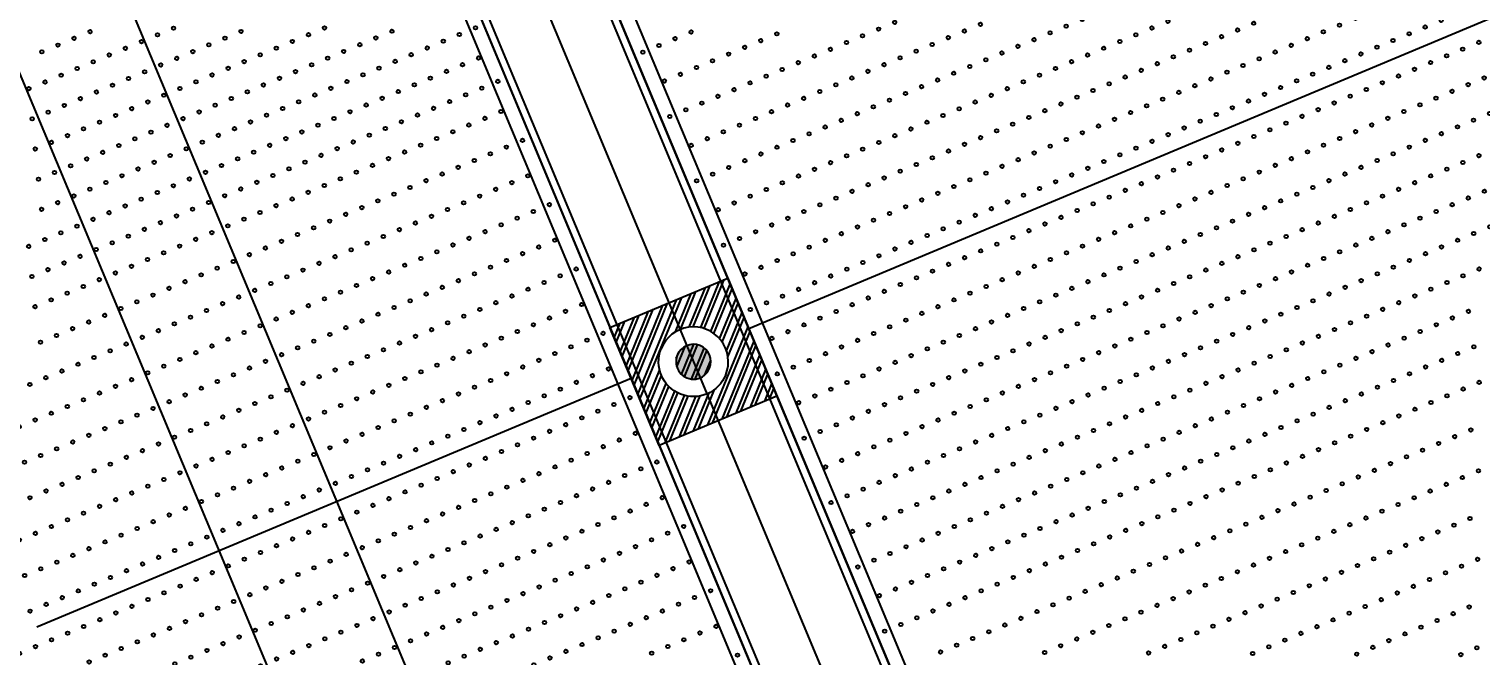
# Model space of a CAD drawing. Header units: millimetres. Extents: x 712803 to 922331, y -1382701 to -1225629.
# Drawn here: x 787346 to 789848, y -1319855 to -1318777 of the extents above; entities that cross this region are included whole.
import ezdxf

# ---------------------------------------------------------------- set-up
doc = ezdxf.new("R2010")
doc.units = ezdxf.units.MM
doc.header["$LTSCALE"] = 10
doc.header["$MEASUREMENT"] = 0
for name, color, linetype in [('I—平顶—分格线', 8, 'Continuous'), ('I—平顶—喷淋', 21, 'Continuous'), ('I—平顶—填充01(线状)', 8, 'Continuous'), ('I—平顶—暖通', 144, 'Continuous'), ('I—平顶—造型', 122, 'Continuous'), ('I—装饰—尺寸标注', 232, 'Continuous')]:
    doc.layers.add(name, color=color, linetype=linetype)
doc.styles.add('ARIAL', font='arial.ttf')
doc.dimstyles.new('XD30', dxfattribs={"dimscale": 30, "dimtxt": 2.5, "dimasz": 1, "dimexe": 1, "dimexo": 1, "dimgap": 0.8, "dimtad": 1, "dimdec": 0, "dimrnd": 5, "dimdsep": 46, "dimtxsty": 'ARIAL', "dimblk1": 'ARCHTICK', "dimblk2": 'ARCHTICK', "dimsah": 1, "dimcen": -0.9, "dimdle": 1, "dimclrd": 256, "dimclre": 256, "dimclrt": 40, "dimaunit": 1, "dimadec": 0, "dimazin": 0, "dimtfac": 0.35, "dimtdec": 0, "dimtix": 1, "dimtmove": 2, "dimatfit": 3, "dimldrblk": 'ARCHTICK', "dimfxl": 0, "dimtvp": 0.8, "dimtolj": 1, "dimtzin": 0, "dimarcsym": 0})

# ---------------------------------------------------------------- blocks, each defined once
blk = doc.blocks.new('_ArchTick')
at = {"color": 0, "linetype": 'ByBlock', "const_width": 0.15}
blk.add_lwpolyline([(-0.5, -0.5), (0.5, 0.5)], dxfattribs=at)
blk = doc.blocks.new('*D1586')
at = {"layer": 'Defpoints', "color": 0, "ltscale": 50, "transparency": 16777216}
for p in [(712802.6, -1325596.1, 277.1), (794966.1, -1327810.6, 276.8), (794557.8, -1327981.3)]:
    blk.add_point(p, dxfattribs=at)
at = {"layer": 'I—装饰—尺寸标注', "lineweight": -2, "ltscale": 50, "transparency": 16777216}
for p, q in [((781534.8, -1296829.9), (794569.3, -1328009)), ((781408, -1296915.4), (781574.1, -1296846)), ((794673.4, -1327932.9), (794530.1, -1327992.9))]:
    blk.add_line(p, q, dxfattribs=at)
at = {"layer": 'I—装饰—尺寸标注', "lineweight": -2, "ltscale": 50, "transparency": 16777216, "xscale": 30, "yscale": 30, "zscale": 30}
for p, rotation in [((781546.4, -1296857.5), 112.6875065896419), ((794557.8, -1327981.3), 292.6875065896419)]:
    blk.add_blockref('_ArchTick', p, dxfattribs=dict(at, rotation=rotation))
at = {"layer": 'I—装饰—尺寸标注', "color": 40, "ltscale": 50, "transparency": 16777216, "insert": (788109.6, -1312395.4), "char_height": 75, "attachment_point": 5, "rotation": 292.6875, "style": 'ARIAL'}
blk.add_mtext('\\A1;33735', dxfattribs=at)
blk = doc.blocks.new('*U1701')
for p, q in [((268.88, 80.59), (3847.12, 80.59)), ((273.62, 75.85), (3842.38, 75.85)), ((273.62, 40.3), (3842.38, 40.3)), ((3847.12, 0), (268.88, 0)), ((3842.38, 4.74), (273.62, 4.74))]:
    blk.add_line(p, q)
blk = doc.blocks.new('上下喷1111')
h = blk.add_hatch(color=256)
h.dxf.hatch_style = 1
edge = h.paths.add_edge_path()
edge.add_arc((0, 0), 0.5, 0, 180)
edge.add_arc((0, 0), 0.5, 180, 360)
at = {"elevation": 0}
for points in [[(-1, 0, -1), (1, 0, 0.084041)], [(-1, 0, 1), (1, 0, -0.084041)]]:
    blk.add_lwpolyline(points, format="xyb", dxfattribs=at)
blk.add_lwpolyline([(0.5, 0, 1), (-0.5, 0, 1)], format="xyb", close=True, dxfattribs=at)
blk = doc.blocks.new('4560')
at = {"layer": 'I—平顶—分格线', "color": 3}
for centre in [(-1190, -20), (-1090, -20), (-1190, -50), (-1140, -35), (-1090, -50), (-1140, -65), (-1190, -80), (-1140, -95), (-1090, -80), (-1190, -110), (-1140, -125), (-1090, -110), (-1190, -140), (-1090, -140), (-1240, -155), (-1190, -170), (-1140, -155), (-1090, -170), (-1240, -185), (-1190, -200), (-1140, -185), (-1090, -200), (-1240, -215), (-1140, -215), (-1240, -245), (-1190, -230), (-1140, -245), (-1090, -230), (-1290, -260), (-1240, -275), (-1190, -260), (-1140, -275), (-1090, -260), (-1290, -290), (-1190, -290), (-1090, -290), (-1290, -320), (-1240, -305), (-1190, -320), (-1140, -305), (-1090, -320), (-1290, -350), (-1240, -335), (-1190, -350), (-1140, -335), (-1090, -350), (-1240, -365), (-1140, -365), (-1340, -395), (-1290, -380), (-1240, -395), (-1190, -380), (-1140, -395), (-1090, -380), (-1340, -425), (-1290, -410), (-1240, -425), (-1190, -410), (-1140, -425), (-1090, -410), (-1290, -440), (-1190, -440), (-1090, -440), (-1340, -455), (-1290, -470), (-1240, -455), (-1190, -470), (-1140, -455), (-1090, -470), (-1390, -500), (-1340, -485), (-1290, -500), (-1240, -485), (-1190, -500), (-1140, -485), (-1090, -500), (-1340, -515), (-1240, -515), (-1140, -515), (-1390, -530), (-1340, -545), (-1290, -530), (-1240, -545), (-1190, -530), (-1140, -545), (-1090, -530), (-1390, -560), (-1340, -575), (-1290, -560), (-1240, -575), (-1190, -560), (-1140, -575), (-1090, -560), (-1390, -590), (-1290, -590), (-1190, -590), (-1090, -590), (-1390, -620), (-1340, -605), (-1290, -620), (-1240, -605), (-1190, -620), (-1140, -605), (-1090, -620), (-1440, -635), (-1390, -650), (-1340, -635), (-1290, -650), (-1240, -635), (-1190, -650), (-1140, -635), (-1090, -650), (-1440, -665), (-1340, -665), (-1240, -665), (-1140, -665), (-1440, -695), (-1390, -680), (-1340, -695), (-1290, -680), (-1240, -695), (-1190, -680), (-1140, -695), (-1090, -680), (-1440, -725), (-1390, -710), (-1340, -725), (-1290, -710), (-1240, -725), (-1190, -710), (-1140, -725), (-1090, -710), (-1390, -740), (-1290, -740), (-1190, -740), (-1090, -740), (-1390, -770), (-1340, -755), (-1290, -770), (-1240, -755), (-1190, -770), (-1140, -755), (-1090, -770), (-1340, -785), (-1290, -800), (-1240, -785), (-1190, -800), (-1140, -785), (-1090, -800), (-1240, -815), (-1140, -815), (-1190, -830), (-1140, -845), (-1090, -830), (-1140, -875), (-1090, -860), (-1090, -890)]:
    blk.add_circle(centre, 3, dxfattribs=at)
at = {"layer": 'I—平顶—分格线'}
for centre in [(-980, -20), (-860, -20), (-740, -20), (-620, -20), (-500, -20), (-380, -20), (-260, -20), (-140, -20), (-20, -20), (-1040, -35), (-980, -50), (-920, -35), (-860, -50), (-800, -35), (-740, -50), (-680, -35), (-620, -50), (-560, -35), (-500, -50), (-440, -35), (-380, -50), (-320, -35), (-260, -50), (-200, -35), (-140, -50), (-80, -35), (-1040, -65), (-920, -65), (-800, -65), (-680, -65), (-560, -65), (-440, -65), (-320, -65), (-200, -65), (-80, -65), (-1040, -95), (-980, -80), (-920, -95), (-860, -80), (-800, -95), (-740, -80), (-680, -95), (-620, -80), (-560, -95), (-500, -80), (-440, -95), (-380, -80), (-320, -95), (-260, -80), (-200, -95), (-140, -80), (-80, -95), (-1040, -125), (-980, -110), (-920, -125), (-860, -110), (-800, -125), (-740, -110), (-680, -125), (-620, -110), (-560, -125), (-500, -110), (-440, -125), (-380, -110), (-320, -125), (-260, -110), (-200, -125), (-140, -110), (-80, -125), (-980, -140), (-860, -140), (-740, -140), (-620, -140), (-500, -140), (-380, -140), (-260, -140), (-140, -140), (-1040, -155), (-980, -170), (-920, -155), (-860, -170), (-800, -155), (-740, -170), (-680, -155), (-620, -170), (-560, -155), (-500, -170), (-440, -155), (-380, -170), (-320, -155), (-260, -170), (-200, -155), (-140, -170), (-80, -155), (-1040, -185), (-980, -200), (-920, -185), (-860, -200), (-800, -185), (-740, -200), (-680, -185), (-620, -200), (-560, -185), (-500, -200), (-440, -185), (-380, -200), (-320, -185), (-260, -200), (-200, -185), (-140, -200), (-1040, -215), (-920, -215), (-800, -215), (-680, -215), (-560, -215), (-440, -215), (-320, -215), (-200, -215), (-1040, -245), (-980, -230), (-920, -245), (-860, -230), (-800, -245), (-740, -230), (-680, -245), (-620, -230), (-560, -245), (-500, -230), (-440, -245), (-380, -230), (-320, -245), (-260, -230), (-200, -245), (-140, -230), (-80, -245), (-1040, -275), (-980, -260), (-920, -275), (-860, -260), (-800, -275), (-740, -260), (-680, -275), (-620, -260), (-560, -275), (-500, -260), (-440, -275), (-380, -260), (-320, -275), (-260, -260), (-200, -275), (-140, -260), (-80, -275), (-20, -260), (-980, -290), (-860, -290), (-740, -290), (-620, -290), (-500, -290), (-380, -290), (-260, -290), (-140, -290), (-20, -290), (-1040, -305), (-980, -320), (-920, -305), (-860, -320), (-800, -305), (-740, -320), (-680, -305), (-620, -320), (-560, -305), (-500, -320), (-440, -305), (-380, -320), (-320, -305), (-260, -320), (-200, -305), (-140, -320), (-80, -305), (-20, -320), (-1040, -335), (-980, -350), (-920, -335), (-860, -350), (-800, -335), (-740, -350), (-680, -335), (-620, -350), (-560, -335), (-500, -350), (-440, -335), (-380, -350), (-320, -335), (-260, -350), (-200, -335), (-140, -350), (-80, -335), (-20, -350), (-1040, -365), (-920, -365), (-800, -365), (-680, -365), (-560, -365), (-440, -365), (-320, -365), (-200, -365), (-80, -365), (-1040, -395), (-980, -380), (-920, -395), (-860, -380), (-800, -395), (-740, -380), (-680, -395), (-620, -380), (-560, -395), (-500, -380), (-440, -395), (-380, -380), (-320, -395), (-260, -380), (-200, -395), (-140, -380), (-80, -395), (-20, -380), (-1040, -425), (-980, -410), (-920, -425), (-860, -410), (-800, -425), (-740, -410), (-680, -425), (-620, -410), (-560, -425), (-500, -410), (-440, -425), (-380, -410), (-320, -425), (-260, -410), (-200, -425), (-140, -410), (-80, -425), (-20, -410), (-980, -440), (-860, -440), (-740, -440), (-620, -440), (-500, -440), (-380, -440), (-260, -440), (-140, -440), (-20, -440), (-1040, -455), (-980, -470), (-920, -455), (-860, -470), (-800, -455), (-740, -470), (-680, -455), (-620, -470), (-560, -455), (-500, -470), (-440, -455), (-380, -470), (-320, -455), (-260, -470), (-200, -455), (-140, -470), (-80, -455), (-20, -470), (-1040, -485), (-980, -500), (-920, -485), (-860, -500), (-800, -485), (-740, -500), (-680, -485), (-620, -500), (-560, -485), (-500, -500), (-440, -485), (-380, -500), (-320, -485), (-260, -500), (-200, -485), (-140, -500), (-80, -485), (-20, -500), (-1040, -515), (-920, -515), (-800, -515), (-680, -515), (-560, -515), (-440, -515), (-320, -515), (-200, -515), (-80, -515), (-1040, -545), (-980, -530), (-920, -545), (-860, -530), (-800, -545), (-740, -530), (-680, -545), (-620, -530), (-560, -545), (-500, -530), (-440, -545), (-380, -530), (-320, -545), (-260, -530), (-200, -545), (-140, -530), (-80, -545), (-20, -530), (-1040, -575), (-980, -560), (-920, -575), (-860, -560), (-800, -575), (-740, -560), (-680, -575), (-620, -560), (-560, -575), (-500, -560), (-440, -575), (-380, -560), (-320, -575), (-260, -560), (-200, -575), (-140, -560), (-80, -575), (-20, -560), (-980, -590), (-860, -590), (-740, -590), (-620, -590), (-500, -590), (-380, -590), (-260, -590), (-140, -590), (-20, -590), (-1040, -605), (-980, -620), (-920, -605), (-860, -620), (-800, -605), (-740, -620), (-680, -605), (-620, -620), (-560, -605), (-500, -620), (-440, -605), (-380, -620), (-320, -605), (-260, -620), (-200, -605), (-140, -620), (-80, -605), (-20, -620), (-1040, -635), (-980, -650), (-920, -635), (-860, -650), (-800, -635), (-740, -650), (-680, -635), (-620, -650), (-560, -635), (-500, -650), (-440, -635), (-380, -650), (-320, -635), (-260, -650), (-200, -635), (-140, -650), (-80, -635), (-20, -650), (-1040, -665), (-920, -665), (-800, -665), (-680, -665), (-560, -665), (-440, -665), (-320, -665), (-200, -665), (-80, -665), (-1040, -695), (-980, -680), (-920, -695), (-860, -680), (-800, -695), (-740, -680), (-680, -695), (-620, -680), (-560, -695), (-500, -680), (-440, -695), (-380, -680), (-320, -695), (-260, -680), (-200, -695), (-140, -680), (-80, -695), (-20, -680), (-1040, -725), (-980, -710), (-920, -725), (-860, -710), (-800, -725), (-740, -710), (-680, -725), (-620, -710), (-560, -725), (-500, -710), (-440, -725), (-380, -710), (-320, -725), (-260, -710), (-200, -725), (-140, -710), (-80, -725), (-20, -710), (-980, -740), (-860, -740), (-740, -740), (-620, -740), (-500, -740), (-380, -740), (-260, -740), (-140, -740), (-20, -740), (-1040, -755), (-980, -770), (-920, -755), (-860, -770), (-800, -755), (-740, -770), (-680, -755), (-620, -770), (-560, -755), (-500, -770), (-440, -755), (-380, -770), (-320, -755), (-260, -770), (-200, -755), (-140, -770), (-80, -755), (-20, -770), (-1040, -785), (-980, -800), (-920, -785), (-860, -800), (-800, -785), (-740, -800), (-680, -785), (-620, -800), (-560, -785), (-500, -800), (-440, -785), (-380, -800), (-320, -785), (-260, -800), (-200, -785), (-140, -800), (-80, -785), (-20, -800), (-1040, -815), (-920, -815), (-800, -815), (-680, -815), (-560, -815), (-440, -815), (-320, -815), (-200, -815), (-80, -815), (-1040, -845), (-980, -830), (-920, -845), (-860, -830), (-800, -845), (-740, -830), (-680, -845), (-620, -830), (-560, -845), (-500, -830), (-440, -845), (-380, -830), (-320, -845), (-260, -830), (-200, -845), (-140, -830), (-80, -845), (-20, -830), (-1040, -875), (-980, -860), (-920, -875), (-860, -860), (-800, -875), (-740, -860), (-680, -875), (-620, -860), (-560, -875), (-500, -860), (-440, -875), (-380, -860), (-320, -875), (-260, -860), (-200, -875), (-140, -860), (-80, -875), (-20, -860), (-980, -890), (-860, -890), (-740, -890), (-620, -890), (-500, -890), (-380, -890), (-260, -890), (-140, -890), (-20, -890), (-1040, -905), (-980, -920), (-920, -905), (-860, -920), (-800, -905), (-740, -920), (-680, -905), (-620, -920), (-560, -905), (-500, -920), (-440, -905), (-380, -920), (-320, -905), (-260, -920), (-200, -905), (-140, -920), (-80, -905), (-20, -920), (-920, -935), (-860, -950), (-800, -935), (-740, -950), (-680, -935), (-620, -950), (-560, -935), (-500, -950), (-440, -935), (-380, -950), (-320, -935), (-260, -950), (-200, -935), (-140, -950), (-80, -935), (-20, -950), (-920, -965), (-800, -965), (-680, -965), (-560, -965), (-440, -965), (-320, -965), (-200, -965), (-80, -965), (-920, -995), (-860, -980), (-800, -995), (-740, -980), (-680, -995), (-620, -980), (-560, -995), (-500, -980), (-440, -995), (-380, -980), (-320, -995), (-260, -980), (-200, -995), (-140, -980), (-80, -995), (-20, -980), (-920, -1025), (-860, -1010), (-800, -1025), (-740, -1010), (-680, -1025), (-620, -1010), (-560, -1025), (-500, -1010), (-440, -1025), (-380, -1010), (-320, -1025), (-260, -1010), (-200, -1025), (-140, -1010), (-80, -1025), (-20, -1010), (-860, -1040), (-740, -1040), (-620, -1040), (-500, -1040), (-380, -1040), (-260, -1040), (-140, -1040), (-20, -1040), (-920, -1055), (-860, -1070), (-800, -1055), (-740, -1070), (-680, -1055), (-620, -1070), (-560, -1055), (-500, -1070), (-440, -1055), (-380, -1070), (-320, -1055), (-260, -1070), (-200, -1055), (-140, -1070), (-80, -1055), (-20, -1070), (-920, -1085), (-860, -1100), (-800, -1085), (-740, -1100), (-680, -1085), (-620, -1100), (-560, -1085), (-500, -1100), (-440, -1085), (-380, -1100), (-320, -1085), (-260, -1100), (-200, -1085), (-140, -1100), (-80, -1085), (-20, -1100), (-920, -1115), (-800, -1115), (-680, -1115), (-560, -1115), (-440, -1115), (-320, -1115), (-200, -1115), (-80, -1115), (-920, -1145), (-860, -1130), (-800, -1145), (-740, -1130), (-680, -1145), (-620, -1130), (-560, -1145), (-500, -1130), (-440, -1145), (-380, -1130), (-320, -1145), (-260, -1130), (-200, -1145), (-140, -1130), (-80, -1145), (-20, -1130), (-980, -1160), (-920, -1175), (-860, -1160), (-800, -1175), (-740, -1160), (-680, -1175), (-620, -1160), (-560, -1175), (-500, -1160), (-440, -1175), (-380, -1160), (-320, -1175), (-260, -1160), (-200, -1175), (-140, -1160), (-80, -1175), (-20, -1160), (-980, -1190), (-860, -1190), (-740, -1190), (-620, -1190), (-500, -1190), (-380, -1190), (-260, -1190), (-140, -1190), (-20, -1190), (-980, -1220), (-920, -1205), (-860, -1220), (-800, -1205), (-740, -1220), (-680, -1205), (-620, -1220), (-560, -1205), (-500, -1220), (-440, -1205), (-380, -1220), (-320, -1205), (-260, -1220), (-200, -1205), (-140, -1220), (-80, -1205), (-20, -1220), (-980, -1250), (-920, -1235), (-860, -1250), (-800, -1235), (-740, -1250), (-680, -1235), (-620, -1250), (-560, -1235), (-500, -1250), (-440, -1235), (-380, -1250), (-320, -1235), (-260, -1250), (-200, -1235), (-140, -1250), (-80, -1235), (-20, -1250), (-920, -1265), (-800, -1265), (-680, -1265), (-560, -1265), (-440, -1265), (-320, -1265), (-200, -1265), (-80, -1265), (-1040, -1295), (-980, -1280), (-920, -1295), (-860, -1280), (-800, -1295), (-740, -1280), (-680, -1295), (-620, -1280), (-560, -1295), (-500, -1280), (-440, -1295), (-380, -1280), (-320, -1295), (-260, -1280), (-200, -1295), (-140, -1280), (-80, -1295), (-20, -1280), (-1040, -1325), (-980, -1310), (-920, -1325), (-860, -1310), (-800, -1325), (-740, -1310), (-680, -1325), (-620, -1310), (-560, -1325), (-500, -1310), (-440, -1325), (-380, -1310), (-320, -1325), (-260, -1310), (-200, -1325), (-140, -1310), (-80, -1325), (-20, -1310), (-980, -1340), (-860, -1340), (-740, -1340), (-620, -1340), (-500, -1340), (-380, -1340), (-260, -1340), (-140, -1340), (-20, -1340), (-1040, -1355), (-980, -1370), (-920, -1355), (-860, -1370), (-800, -1355), (-740, -1370), (-680, -1355), (-620, -1370), (-560, -1355), (-500, -1370), (-440, -1355), (-380, -1370), (-320, -1355), (-260, -1370), (-200, -1355), (-140, -1370), (-80, -1355), (-20, -1370), (-1040, -1385), (-920, -1385), (-800, -1385), (-680, -1385), (-560, -1385), (-440, -1385), (-320, -1385), (-200, -1385), (-80, -1385)]:
    blk.add_circle(centre, 3, dxfattribs=at)
blk = doc.blocks.new('70')
at = {"layer": 'I—平顶—分格线', "color": 1}
for centre in [(15, -30), (45, -30), (75, -30), (105, -30), (135, -30), (165, -30), (195, -30), (225, -30), (255, -30), (285, -30), (315, -30), (345, -30), (375, -30), (405, -30), (435, -30), (465, -30), (495, -30), (525, -30), (555, -30), (585, -30), (615, -30), (645, -30), (675, -30), (705, -30), (735, -30), (765, -30), (795, -30), (825, -30), (855, -30), (885, -30), (915, -30), (945, -30), (975, -30), (1005, -30), (1035, -30), (1065, -30), (1095, -30), (1125, -30), (90, -100), (120, -100), (150, -100), (180, -100), (210, -100), (240, -100), (270, -100), (300, -100), (330, -100), (360, -100), (390, -100), (420, -100), (450, -100), (480, -100), (510, -100), (540, -100), (570, -100), (600, -100), (630, -100), (660, -100), (690, -100), (720, -100), (750, -100), (780, -100), (810, -100), (840, -100), (870, -100), (900, -100), (930, -100), (960, -100), (990, -100), (1020, -100), (1050, -100), (1080, -100), (255, -170), (285, -170), (315, -170), (345, -170), (375, -170), (405, -170), (435, -170), (465, -170), (495, -170), (525, -170), (555, -170), (585, -170), (615, -170), (645, -170), (675, -170), (705, -170), (735, -170), (765, -170), (795, -170), (825, -170), (855, -170), (885, -170), (915, -170), (945, -170), (975, -170), (1005, -170), (1035, -170), (1065, -170), (420, -240), (450, -240), (480, -240), (510, -240), (540, -240), (570, -240), (600, -240), (630, -240), (660, -240), (690, -240), (720, -240), (750, -240), (780, -240), (810, -240), (840, -240), (870, -240), (900, -240), (930, -240), (960, -240), (990, -240), (1020, -240), (585, -310), (615, -310), (645, -310), (675, -310), (705, -310), (735, -310), (765, -310), (795, -310), (825, -310), (855, -310), (885, -310), (915, -310), (945, -310), (975, -310), (1005, -310), (750, -380), (780, -380), (810, -380), (840, -380), (870, -380), (900, -380), (930, -380), (960, -380), (915, -450), (945, -450)]:
    blk.add_circle(centre, 3, dxfattribs=at)

msp = doc.modelspace()

# ---------------------------------------------------------------- hatches: boundary and pattern name
at = {"layer": 'I—平顶—填充01(线状)', "extrusion": (0.000109945, 4.5974e-05, 1)}
h = msp.add_hatch(dxfattribs=at)
h.set_pattern_fill('ANSI32', color=256, scale=50, angle=0.0069)
h.set_pattern_definition([(67.696116, (788996.423, -1349756.83), (-17.3472, 7.115979), []), (67.696116, (789004.578, -1349753.42), (-17.3472, 7.115979), [])])
h.paths.add_polyline_path([(788347, -1319290), (788549.9, -1319205.2), (788634.8, -1319408.1), (788431.9, -1319493)])
edge = h.paths.add_edge_path(flags=16)
edge.add_arc((788490.8, -1319349.1), 60, 158.1485, 338.1485, ccw=False)
edge = h.paths.add_edge_path(flags=16)
edge.add_arc((788490.8, -1319349.1), 60, 338.1485, 518.1485)
edge = h.paths.add_edge_path(flags=16)
edge.add_arc((788490.8, -1319349.1), 30, 158.1485, 338.1485)
edge.add_arc((788490.8, -1319349.1), 30, 338.1485, 518.1485)

# ---------------------------------------------------------------- linework, layer by layer
at = {"layer": 'I—平顶—分格线', "extrusion": (0.000109945, 4.5974e-05, 1)}
for points, elevation in [([(792348.5, -1324659.4), (788577.2, -1315641.2)], 26.2), ([(786577.9, -1316485), (790346.5, -1325496.6)], 26.2), ([(786374.9, -1316569.9), (790143.5, -1325581.5)], 26.2), ([(791146.7, -1318221.8), (788586.5, -1319292.2)], -9.7), ([(787842.7, -1321246), (792981.5, -1319097)], 26.2), ([(787359.5, -1319805.2), (788383.6, -1319377.1)], 26.2)]:
    msp.add_lwpolyline(points, dxfattribs=dict(at, elevation=elevation))
at = {"layer": 'I—平顶—造型', "extrusion": (0.000109945, 4.5974e-05, 1)}
for p, q in [((787288.3, -1316188, 52.3), (791056.9, -1325199.5, -52.1)), ((787311.4, -1316178.4, 52.3), (791080, -1325189.9, -52.1)), ((787062.3, -1316282.5, 52.3), (790830.9, -1325294.1, -52.1))]:
    msp.add_line(p, q, dxfattribs=at)
at = {"layer": 'I—平顶—造型', "extrusion": (0.000109945, 4.5974e-05, 1), "elevation": -25.6}
msp.add_lwpolyline([(787085.2, -1316273), (790854.1, -1325284.3)], dxfattribs=at)
at = {"layer": 'I—平顶—造型', "extrusion": (0.000109945, 4.5974e-05, 1), "elevation": 26.3}
msp.add_lwpolyline([(788347, -1319290), (788549.9, -1319205.2), (788634.8, -1319408.1), (788431.9, -1319493)], close=True, dxfattribs=at)

# ---------------------------------------------------------------- block references
at = {"layer": 'I—平顶—分格线', "extrusion": (0.000109945, 4.5974e-05, 1)}
for name, p, rotation in [('4560', (790082.8, -1319241.6, 26.2), 292.694209973109), ('4560', (788592.9, -1319864.6, 26.2), 292.694209973109), ('70', (788795, -1319790.9, 26.2), 22.69420997310895)]:
    msp.add_blockref(name, p, dxfattribs=dict(at, rotation=rotation))
at = {"layer": 'I—平顶—喷淋', "extrusion": (0.000109946, 4.59592e-05, 1), "xscale": 60.00000000000076, "yscale": 60.00000000000076, "zscale": 60.00000000000076, "rotation": 158.1485021186199}
msp.add_blockref('上下喷1111', (788490.9, -1319349.1, 26.3), dxfattribs=at)
at = {"layer": 'I—平顶—暖通', "extrusion": (0.000109945, 4.5974e-05, 1), "xscale": -2.729779411674138, "yscale": 2.72977941167414, "zscale": 2.729779411674135, "rotation": 112.6958107506439}
msp.add_blockref('*U1701', (787005, -1315510.9, -25.6), dxfattribs=at)

# ---------------------------------------------------------------- dimensions: what is measured, and where the dimension line sits
at = {"layer": 'I—装饰—尺寸标注', "color": 6, "ltscale": 50}
dim = msp.add_linear_dim(base=(794557.8, -1327981.3, -277.1), p1=(712802.6, -1325596.1), p2=(794966.1, -1327810.6, -0.3), angle=292.6875, dimstyle='XD30', dxfattribs=at)
dim.commit()
dim.dimension.update_dxf_attribs({"geometry": '*D1586', "text_midpoint": (788109.6, -1312395.4, -277.1)})

doc.saveas('drawing.dxf')
